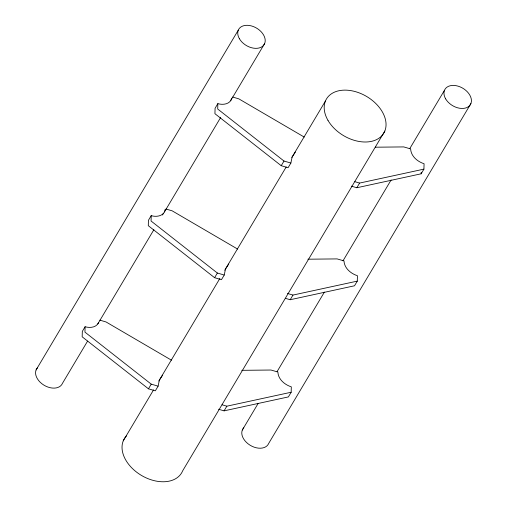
<?xml version="1.0" encoding="UTF-8"?>
<svg xmlns="http://www.w3.org/2000/svg" width="507" height="507" viewBox="0 0 507 507"><rect width="100%" height="100%" fill="white"/><g stroke="black" fill="none" stroke-linecap="round" stroke-linejoin="round"><path stroke-width="0.76" d="M98.599 322.604C96.273 327.623 89.815 328.149 85.1 326.742L84.948 332.142L151.238 384.148L158.114 386.15L159.344 380.168L162.601 375.205M165.13 209.486C164.483 215.969 156.39 217.402 151.219 215.614L151.067 221.02L217.364 273.026L224.24 275.028L225.469 269.046L228.72 264.077M231.636 98.155C230.527 104.22 222.82 105.26 217.858 103.624L217.706 109.03L284.002 161.036L290.879 163.039L292.108 157.056L295.359 152.087M218.58 409.25L224.075 410.854L288.388 396.918L291.164 392.247L291.316 386.847C284.75 384.762 278.204 379.363 277.868 372.03L270.992 370.028L241.763 370.325M285.39 298.331L290.2 299.732L354.507 285.79L357.289 281.125L357.435 275.719C350.869 273.641 344.323 268.241 343.993 260.909L337.117 258.906L307.882 259.204M351.338 186.139L356.839 187.742L421.146 173.8L421.19 172.26M421.146 173.8L423.922 169.135L424.074 163.729C417.508 161.644 410.962 156.251 410.632 148.919L403.756 146.916L375.313 147.201M36.105 369.926L238.277 30.16M85.1 326.742L82.318 331.407L82.172 336.813L148.462 388.818L155.338 390.821L158.114 386.15M151.219 215.614L148.443 220.285L148.291 225.685L214.588 277.69L221.464 279.693L224.24 275.028M217.858 103.624L215.082 108.295L214.93 113.695L281.227 165.7L288.096 167.703L290.879 163.039M162.481 215.019L163.279 213.681M87.572 341.129L62.507 383.26A14.83 10.102 30.8 0 1 43.76 385.047A14.83 10.102 30.8 0 1 37.55 367.721M97.807 323.935L153.887 229.69M164.401 212.021L220.608 117.561M230.571 100.823L264.679 43.494M148.462 388.818L151.238 384.148M214.588 277.69L217.364 273.026M281.227 165.7L284.002 161.036M123.252 440.83L153.577 389.864M158.83 381.03L219.886 278.419M224.74 270.263L286.202 166.974M291.861 157.462L325.424 101.058M384.832 131.06L182.653 470.832A33.367 22.726 30.8 0 1 140.49 474.844A33.367 22.726 30.8 0 1 126.503 435.868M224.075 410.854L226.851 406.189L291.164 392.247M290.2 299.732L292.976 295.068L357.289 281.125M356.839 187.742L359.615 183.071L423.922 169.135M242.321 430.031L258.088 403.534M277.095 371.593L324.404 292.089M343.005 260.826L391.119 179.96M409.719 148.703L444.493 90.265M470.895 103.599L268.723 443.365A14.83 10.102 30.8 0 1 249.983 445.152A14.83 10.102 30.8 0 1 243.766 427.826M232.593 97.027L238.784 98.833L304.238 137.08M354.805 181.671L359.615 183.071M165.96 209.017L172.146 210.823L237.606 249.07M287.475 293.464L292.976 295.068M99.835 320.139L106.02 321.945L171.48 360.192M222.041 404.789L226.851 406.189M327.997 120.413A33.367 22.726 30.8 0 0 381.575 136.028A33.367 22.726 30.8 0 0 355.806 91.748A33.367 22.726 30.8 0 0 327.997 120.413M445.64 98.865A14.83 10.102 30.8 0 0 469.45 105.805A14.83 10.102 30.8 0 0 457.998 86.127A14.83 10.102 30.8 0 0 445.64 98.865M239.424 38.76A14.83 10.102 30.8 0 0 263.234 45.7A14.83 10.102 30.8 0 0 251.783 26.022A14.83 10.102 30.8 0 0 239.424 38.76"/></g></svg>
